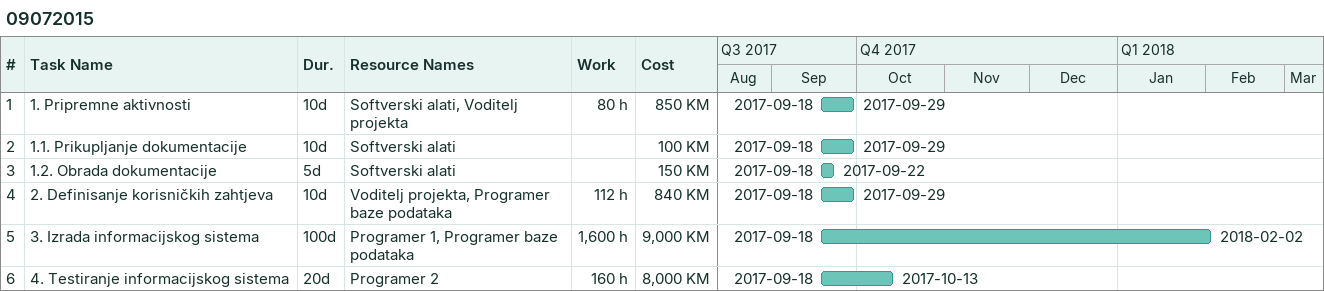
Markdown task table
09072015

| ID | Task | Duration | Start | Finish | Resources | Work (h) | Cost (KM) |
|---|---|---|---|---|---|---|---|
| 1 | 1. Pripremne aktivnosti | 10d | 2017-09-18 | 2017-09-29 | Softverski alati, Voditelj projekta | 80 | 850 |
| 2 | 1.1. Prikupljanje dokumentacije | 10d | 2017-09-18 | 2017-09-29 | Softverski alati |  | 100 |
| 3 | 1.2. Obrada dokumentacije | 5d | 2017-09-18 | 2017-09-22 | Softverski alati |  | 150 |
| 4 | 2. Definisanje korisničkih zahtjeva | 10d | 2017-09-18 | 2017-09-29 | Voditelj projekta, Programer baze podataka | 112 | 840 |
| 5 | 3. Izrada informacijskog sistema | 100d | 2017-09-18 | 2018-02-02 | Programer 1, Programer baze podataka | 1600 | 9000 |
| 6 | 4. Testiranje informacijskog sistema | 20d | 2017-09-18 | 2017-10-13 | Programer 2 | 160 | 8000 |
